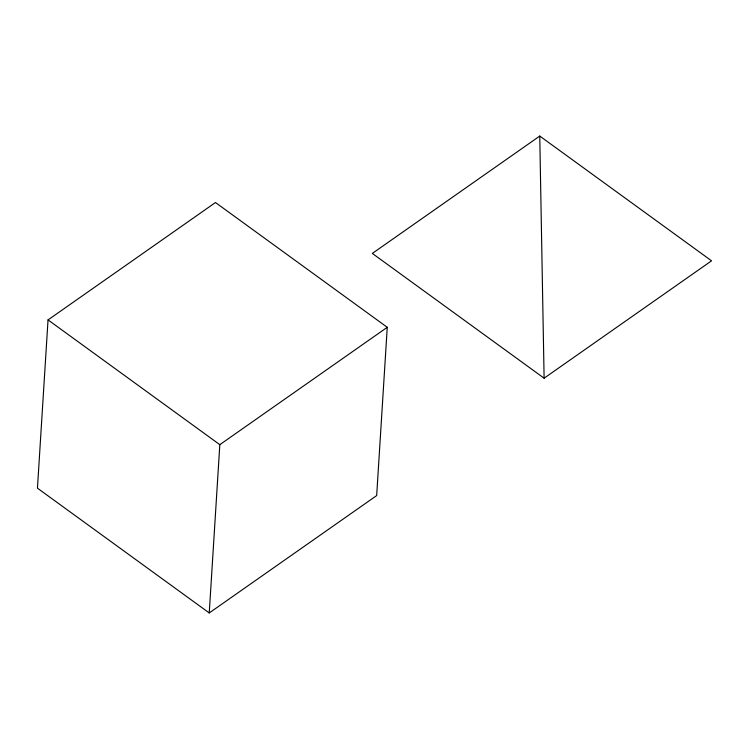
<?xml version="1.0" encoding="UTF-8"?>
<svg xmlns="http://www.w3.org/2000/svg" width="749" height="749" viewBox="0 0 749 749"><rect width="100%" height="100%" fill="white"/><g stroke="black" fill="none" stroke-linecap="round" stroke-linejoin="round"><path stroke-width="1.12" d="M48.039 319.907L37.45 488.179L209.243 612.944L376.672 495.576L387.261 327.304L215.478 202.53L48.039 319.907L219.822 444.672L209.243 612.944M539.757 136.056L372.328 253.424L544.111 378.198L711.55 260.821L539.757 136.056L544.111 378.198M219.822 444.672L387.261 327.304"/></g></svg>
